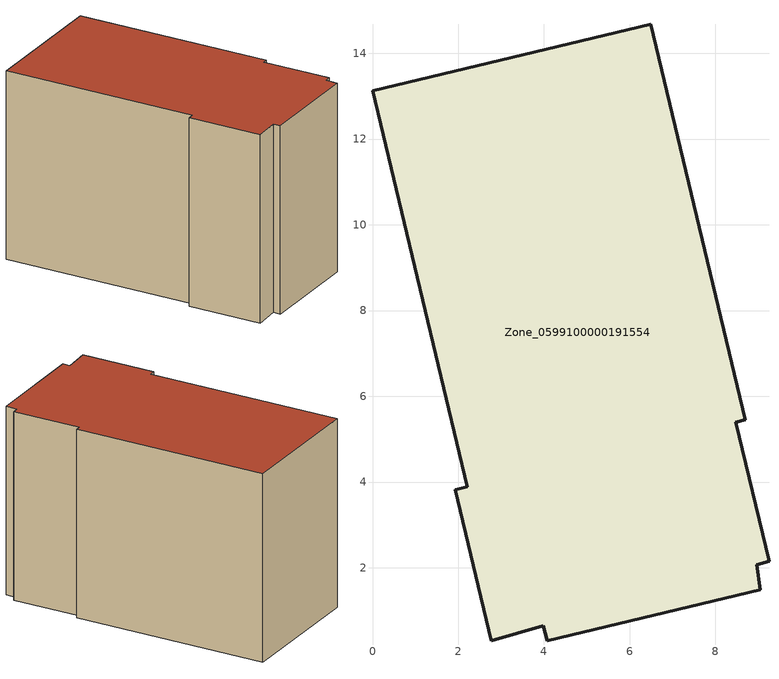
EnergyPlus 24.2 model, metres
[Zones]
Zone_0599100000191554
 floor ground (C_G): 2.21,3.89 0,13.13 6.49,14.68 8.7,5.45 8.47,5.39 9.25,2.15 8.97,2.07 9.05,1.49 4.07,0.29 3.98,0.65 2.77,0.3 1.93,3.82 z0
 wall outside (C_F): 8.7,5.45 6.49,14.68 0,13.13 2.21,3.89 1.93,3.82 2.77,0.3 3.98,0.65 4.07,0.29 9.05,1.49 8.97,2.07 9.25,2.15 8.47,5.39 8.7,5.45 z0:9.21
 roof outside (C_R): 2.77,0.3 3.98,0.65 4.07,0.29 9.05,1.49 8.97,2.07 9.25,2.15 8.47,5.39 8.7,5.45 6.49,14.68 0,13.13 2.21,3.89 1.93,3.82 z9.21
[BUILDING]
Pand.0599100000191554: North Axis=0; Terrain=City; Loads Convergence Tolerance Value=0.04; Temperature Convergence Tolerance Value=0.4; Solar Distribution=FullExterior; Maximum Number of Warmup Days=25; Minimum Number of Warmup Days=1
[Site:Location]
Rotterdam.The.Hague.AP_ZH_NLD Design_Conditions: Latitude=51.96; Longitude=4.45; Time Zone=1; Elevation=-4.5
[SITE:GROUNDTEMPERATURE:BUILDINGSURFACE]
18, 18, 18, 18, 18, 18, 18, 18, 18, 18, 18, 18
[MATERIAL] Thermal Absorptance=0.9; Solar Absorptance=0.7; Visible Absorptance=0.7
Name | Roughness | Thickness | Conductivity | Density | Specific Heat
G.D.1965 | MediumSmooth | 0.15 | 1 | 540 | 1210
F.D.1965 | Rough | 0.3 | 0.857143 | 1920 | 840
R.D.1965 | MediumRough | 0.2 | 0.08 | 1500 | 1000
[CONSTRUCTION]
C_G: G.D.1965
C_F: F.D.1965
C_R: R.D.1965
[ZONE]
Zone_0599100000191554: Type=1; Multiplier=1; Ceiling Height=Autocalculate; Volume=Autocalculate; Floor Area=autocalculate; Part of Total Floor Area=Yes
[ZONEINFILTRATION:DESIGNFLOWRATE]
Infil_Zone_0599100000191554: Zone or ZoneList or Space or SpaceList=Zone_0599100000191554; Schedule=AlwaysOn; Design Flow Rate Calculation Method=Flow/Area; Flow Rate per Floor Area=0.0042; Constant Term Coefficient=1; Temperature Term Coefficient=0; Velocity Term Coefficient=0; Velocity Squared Term Coefficient=0
[HVACTEMPLATE:ZONE:IDEALLOADSAIRSYSTEM]
Zone_0599100000191554: Maximum Heating Supply Air Temperature=50; Minimum Cooling Supply Air Temperature=13; Maximum Heating Supply Air Humidity Ratio=0.0156; Minimum Cooling Supply Air Humidity Ratio=0.0077; Heating Limit=NoLimit; Cooling Limit=NoLimit; Dehumidification Control Type=ConstantSensibleHeatRatio; Cooling Sensible Heat Ratio=0.7; Dehumidification Setpoint=60; Humidification Control Type=None; Humidification Setpoint=30; Outdoor Air Method=None; Outdoor Air Flow Rate per Person=0.00944; Outdoor Air Flow Rate per Zone Floor Area=0; Outdoor Air Flow Rate per Zone=0; Demand Controlled Ventilation Type=None; Outdoor Air Economizer Type=NoEconomizer; Heat Recovery Type=None; Sensible Heat Recovery Effectiveness=0.7; Latent Heat Recovery Effectiveness=0.65
[ZONECONTROL:THERMOSTAT]
ThermostatControl_Zone_0599100000191554: Zone or ZoneList=Zone_0599100000191554; Control Type Schedule=DualSetpointControlType; Control 1=Thermostat_Zone_0599100000191554; Temperature Difference Between Cutout And Setpoint=0
[THERMOSTATSETPOINT:DUALSETPOINT]
Thermostat_Zone_0599100000191554: Heating Setpoint Temperature Schedule=HeatingSetpoint_Zone_0599100000191554; Cooling Setpoint Temperature Schedule=CoolingSetpoint_Zone_0599100000191554
[SCHEDULE:COMPACT]
HeatingSetpoint_Zone_0599100000191554: Through: 12/31, For: AllDays, Until: 24:00, 21
CoolingSetpoint_Zone_0599100000191554: Through: 12/31, For: AllDays, Until: 24:00, 24
DualSetpointControlType: Through: 12/31, For: AllDays, Until: 24:00, 4
AlwaysOn: Through: 12/31, For: AllDays, Until: 24:00, 1
